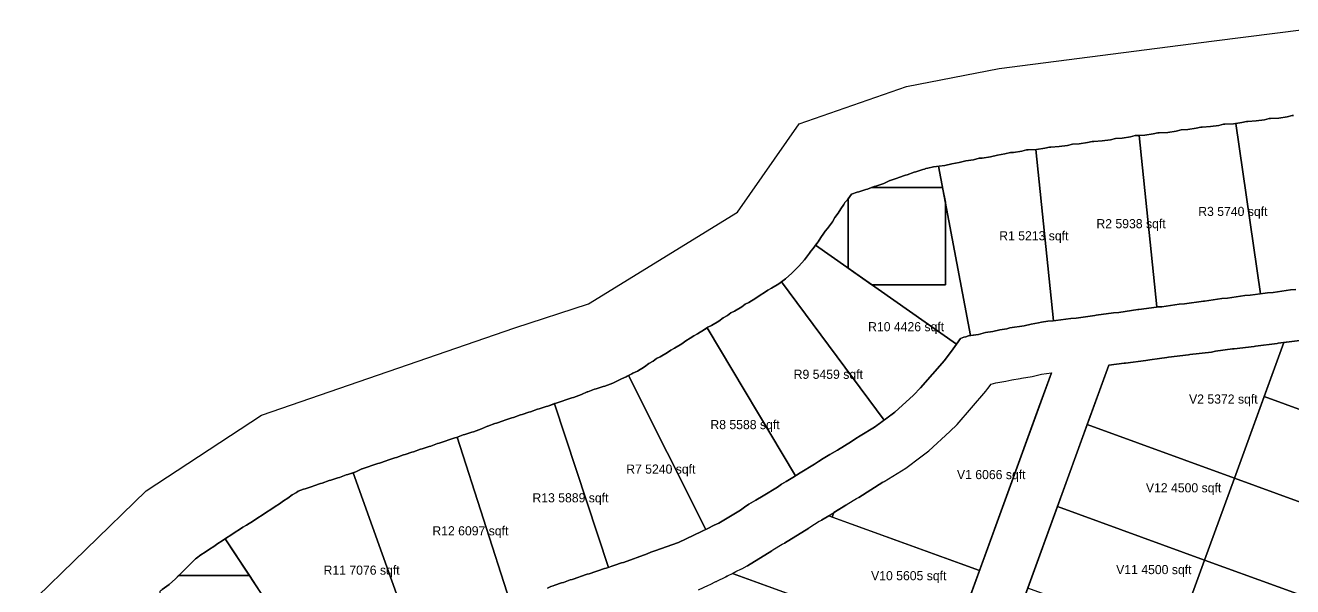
# Model space of a CAD drawing. Header units: metres. Extents: x 119 to 464, y -551 to -55.
# Drawn here: x 122.8 to 344.9, y -153.2 to -54.9 of the extents above; entities that cross this region are included whole.
import ezdxf

# ---------------------------------------------------------------- set-up
doc = ezdxf.new("R2010")
doc.units = ezdxf.units.M
for name, color, linetype in [('AMENITIES', 6, 'Continuous'), ('COLONY', 3, 'Continuous'), ('GARDENS', 82, 'Continuous'), ('PLOTS', 1, 'Continuous'), ('RIVER_PROMENADE', 62, 'Continuous'), ('ROADS', 8, 'Continuous'), ('TEXT', 7, 'Continuous')]:
    doc.layers.add(name, color=color, linetype=linetype)

msp = doc.modelspace()

# ---------------------------------------------------------------- linework, layer by layer
at = {"layer": 'AMENITIES'}
for points in [[(284.02, -100.37), (271.16, -100.37), (267, -97.44), (267, -85.32), (267.58, -84.52), (268.56, -84.17), (268.85, -84.1), (270.06, -83.67), (270.35, -83.6), (271.07, -83.34), (283.54, -83.34), (284.02, -85.93), (284.02, -100.37)], [(164.44, -167.31), (160.87, -169.3), (146.44, -169.3), (146.44, -154.03), (146.63, -153.84), (146.83, -153.72), (148.02, -152.85), (149.11, -151.86), (149.67, -151.3), (162.08, -151.3), (164.44, -154.87), (164.44, -167.31)]]:
    msp.add_lwpolyline(points, close=True, dxfattribs=at)
at = {"layer": 'COLONY'}
msp.add_lwpolyline([(122.83, -156.97), (143.97, -136.46), (164.23, -123.19), (208.6, -107.93), (221.48, -103.71), (247.6, -87.66), (258.4, -72.16), (277.21, -65.62), (293.47, -62.5), (331.12, -57.65), (352.37, -54.94)], dxfattribs=at)
at = {"layer": 'GARDENS'}
for points in [[(287.61, -109.48), (287.28, -109.56), (286.69, -109.77), (285.98, -110.78), (261.28, -93.43), (261.72, -92.83), (262.18, -92.07), (262.72, -91.33), (262.93, -90.98), (263.35, -90.52), (264.22, -89.33), (264.68, -88.57), (265.22, -87.83), (265.68, -87.07), (266.22, -86.33), (266.43, -85.98), (266.85, -85.52), (267, -85.32), (267, -97.44), (271.16, -100.37), (284.02, -100.37), (284.02, -85.93), (283.54, -83.34), (271.07, -83.34), (270.35, -83.6), (271.56, -83.17), (271.85, -83.1), (273.24, -82.61), (274.28, -82.12), (274.35, -82.1), (275.56, -81.67), (275.85, -81.6), (277.06, -81.17), (277.35, -81.1), (278.56, -80.67), (278.85, -80.6), (280.06, -80.17), (280.35, -80.1), (280.61, -80.01), (280.93, -79.96), (281.93, -79.71), (282.47, -79.68), (282.84, -79.62), (288.4, -109.27), (288.06, -109.32), (287.61, -109.48)], [(342.34, -110.6), (342.34, -110.6), (342.34, -110.6), (342.34, -110.6)], [(343.29, -110.49), (343.29, -110.49), (343.29, -110.49), (343.29, -110.49), (343.29, -110.49), (343.29, -110.49), (343.29, -110.49)], [(322.83, -113.1), (322.83, -113.1), (322.83, -113.1), (322.83, -113.1)], [(326.84, -112.6), (326.84, -112.6), (326.84, -112.6), (326.84, -112.6)], [(331.35, -111.99), (331.35, -111.99), (331.35, -111.99), (331.35, -111.99)], [(334.33, -111.6), (334.33, -111.6), (334.33, -111.6), (334.33, -111.6)], [(338.34, -111.1), (338.34, -111.1), (338.34, -111.1), (338.34, -111.1)], [(312.66, -114.45), (308.87, -124.86), (308.87, -124.86), (308.87, -124.86), (308.87, -124.86), (303.66, -139.18), (298.45, -153.51), (293.23, -167.83), (288.02, -182.15), (282.81, -196.47), (279.15, -206.53), (312.66, -114.45), (312.66, -114.45)], [(315.33, -114.1), (315.33, -114.1), (315.33, -114.1), (315.33, -114.1)], [(319.85, -113.49), (319.85, -113.49), (319.85, -113.49), (319.85, -113.49)], [(292.87, -117.55), (292.87, -117.55), (292.87, -117.55), (292.87, -117.55)], [(295.64, -117.01), (295.64, -117.01), (295.64, -117.01), (295.64, -117.01)], [(297.35, -116.71), (297.35, -116.71), (297.35, -116.71), (297.35, -116.71)], [(300.87, -116.05), (300.87, -116.05), (300.87, -116.05), (300.87, -116.05)], [(339.86, -119.92), (339.86, -119.92), (339.86, -119.92), (339.86, -119.92), (339.86, -119.92)], [(273.09, -134.96), (273.09, -134.96), (268.83, -137.6), (268.83, -137.6), (268.83, -137.6), (268.83, -137.6), (268.83, -137.6), (268.83, -137.6), (268.83, -137.6), (268.83, -137.6), (268.83, -137.6), (268.83, -137.6), (268.82, -137.6), (268.82, -137.6), (268.82, -137.6), (268.82, -137.6), (268.82, -137.6), (268.82, -137.6), (273.09, -134.96)], [(273.29, -134.81), (273.29, -134.81), (273.29, -134.81), (273.29, -134.81), (273.29, -134.81), (273.29, -134.81)], [(334.65, -134.25), (334.65, -134.25), (334.65, -134.24), (334.65, -134.25), (334.65, -134.25)], [(266.59, -138.96), (266.59, -138.96), (264.5, -140.26), (264.5, -140.26), (264.5, -140.26), (264.5, -140.26), (264.5, -140.26), (264.21, -141.04), (264.21, -141.04), (264.21, -141.04), (264.21, -141.04), (264.21, -141.04), (263.59, -140.82), (263.59, -140.82), (263.59, -140.82), (262.33, -141.6), (262.33, -141.6), (262.33, -141.6), (262.33, -141.6), (262.33, -141.6), (262.33, -141.6), (262.33, -141.6), (262.32, -141.6), (262.32, -141.6), (262.32, -141.6), (262.32, -141.6), (266.59, -138.96)], [(266.79, -138.81), (266.79, -138.81), (266.79, -138.81), (266.79, -138.81), (266.79, -138.81), (266.79, -138.81)], [(260.09, -142.96), (260.09, -142.96), (255.83, -145.6), (255.83, -145.6), (255.83, -145.6), (255.83, -145.6), (255.83, -145.6), (255.83, -145.6), (255.83, -145.6), (255.82, -145.6), (255.82, -145.6), (255.82, -145.6), (255.82, -145.6), (260.09, -142.96)], [(260.29, -142.81), (260.29, -142.81), (260.29, -142.81), (260.29, -142.81)], [(152.63, -148.34), (152.83, -148.22), (153.57, -147.68), (154.33, -147.22), (155.07, -146.68), (155.83, -146.22), (156.57, -145.68), (157.33, -145.22), (157.83, -144.86), (162.08, -151.3), (149.67, -151.3), (149.11, -151.86), (152.63, -148.34)], [(253.59, -146.96), (253.59, -146.96), (249.33, -149.6), (249.33, -149.6), (249.33, -149.6), (249.33, -149.6), (249.33, -149.6), (249.33, -149.6), (249.33, -149.6), (249.32, -149.6), (249.32, -149.6), (249.32, -149.6), (249.32, -149.6), (253.59, -146.96)], [(253.79, -146.81), (253.79, -146.81), (253.79, -146.81), (253.79, -146.81)], [(246.72, -150.9), (246.72, -150.9), (246.72, -150.9), (246.72, -150.9), (246.72, -150.9), (246.72, -150.9), (246.72, -150.9)], [(242.53, -152.95), (242.53, -152.95), (242.53, -152.95), (242.53, -152.95)], [(244, -152.25), (244, -152.25), (244, -152.25), (244, -152.25)], [(245.72, -151.41), (245.57, -151.51), (245.57, -151.51), (245.57, -151.51), (245.57, -151.51), (245.57, -151.51), (245.57, -151.51), (245.57, -151.51), (245.56, -151.51), (245.56, -151.51), (245.56, -151.51), (245.56, -151.51), (245.72, -151.41)], [(245.9, -151.31), (245.9, -151.31), (245.9, -151.31), (245.9, -151.31), (245.9, -151.31), (245.9, -151.31), (245.9, -151.31), (245.9, -151.31), (245.9, -151.31), (245.89, -151.31), (245.91, -151.3), (245.9, -151.31)]]:
    msp.add_lwpolyline(points, close=True, dxfattribs=at)
msp.add_lwpolyline([(284.77, -164.75), (289.99, -150.43), (289.99, -150.43), (289.99, -150.43), (289.99, -150.43), (289.99, -150.43), (289.99, -150.43), (289.99, -150.43), (289.99, -150.43), (300.41, -121.79), (300.41, -121.79), (300.41, -121.78), (300.41, -121.78), (302.6, -115.78), (302.6, -115.78), (263.2, -224.04)], dxfattribs=at)
at = {"layer": 'PLOTS'}
for points in [[(345.43, -101.21), (344.48, -101.26), (341.43, -101.71), (340.48, -101.76), (339.24, -101.94), (334.88, -72.12), (335.93, -71.96), (335.93, -71.96), (336.76, -71.75), (337, -71.75), (338.47, -71.68), (339.93, -71.46), (340.76, -71.25), (341, -71.25), (342.47, -71.18), (343.93, -70.96), (344.76, -70.75), (345, -70.75)], [(365.64, -129.31), (339.86, -119.92), (339.86, -119.92), (339.86, -119.92), (343.29, -110.49), (343.29, -110.49), (343.29, -110.49), (346.13, -110.15)], [(207.69, -155.77), (198.5, -127.05), (199.56, -126.67), (199.56, -126.67), (199.85, -126.6), (201.06, -126.17), (201.35, -126.1), (202.74, -125.61), (203.78, -125.12), (203.85, -125.1), (205.06, -124.67), (205.35, -124.6), (206.56, -124.17), (206.85, -124.1), (208.06, -123.67), (208.35, -123.6), (209.56, -123.17), (209.85, -123.1), (211.06, -122.67), (211.35, -122.6), (212.56, -122.17), (212.85, -122.1), (214.06, -121.67), (214.35, -121.6), (215.51, -121.19), (224.98, -149.85), (224.61, -149.98), (224.28, -150.06), (223.11, -150.48), (222.78, -150.56), (221.61, -150.98), (221.28, -151.06), (220.11, -151.48), (219.78, -151.56), (218.61, -151.98), (218.28, -152.06), (217.11, -152.48), (216.78, -152.56), (215.61, -152.98), (215.28, -153.06), (214.92, -153.19), (214.29, -153.49)], [(190.41, -161.66), (180.24, -133.29), (180.74, -133.11), (180.74, -133.11), (181.78, -132.62), (181.85, -132.6), (183.06, -132.17), (183.35, -132.1), (184.56, -131.67), (184.85, -131.6), (186.06, -131.17), (186.35, -131.1), (187.56, -130.67), (187.85, -130.6), (189.06, -130.17), (189.35, -130.1), (190.56, -129.67), (190.85, -129.6), (192.06, -129.17), (192.35, -129.1), (193.56, -128.67), (193.85, -128.6), (195.06, -128.17), (195.35, -128.1), (196.56, -127.67), (196.85, -127.6), (198.06, -127.17), (198.35, -127.1), (198.5, -127.05), (207.69, -155.77)], [(174.46, -170.05), (157.83, -144.86), (158.07, -144.68), (158.07, -144.68), (158.83, -144.22), (159.57, -143.68), (160.33, -143.22), (160.92, -142.79), (161.57, -142.48), (162.83, -141.72), (163.57, -141.18), (164.33, -140.72), (165.07, -140.18), (165.83, -139.72), (166.57, -139.18), (167.33, -138.72), (168.07, -138.18), (168.83, -137.72), (169.57, -137.18), (170.33, -136.72), (170.63, -136.5), (171.56, -136.17), (171.85, -136.1), (173.06, -135.67), (173.35, -135.6), (174.56, -135.17), (174.85, -135.1), (176.06, -134.67), (176.35, -134.6), (177.56, -134.17), (177.85, -134.1), (179.06, -133.67), (179.35, -133.6), (180.24, -133.29), (190.41, -161.66)], [(284.77, -164.75), (246.72, -150.9), (246.72, -150.9), (246.72, -150.9), (246.72, -150.9), (247.32, -150.6), (247.32, -150.6), (248.32, -150.1), (248.34, -150.09), (249.32, -149.6), (249.32, -149.6), (249.32, -149.6), (249.33, -149.6), (249.33, -149.6), (249.33, -149.6), (249.33, -149.6), (249.33, -149.6), (249.33, -149.6), (249.33, -149.6), (253.59, -146.96), (253.59, -146.96), (253.79, -146.81), (253.79, -146.81), (255.43, -145.79), (255.43, -145.79), (255.43, -145.79), (255.44, -145.79), (255.44, -145.79), (255.44, -145.79), (255.44, -145.79), (255.44, -145.79), (255.44, -145.79), (255.82, -145.6), (255.82, -145.6), (255.82, -145.6), (255.83, -145.6), (255.83, -145.6), (255.83, -145.6), (255.83, -145.6), (255.83, -145.6), (255.83, -145.6), (255.83, -145.6), (260.09, -142.96), (260.09, -142.96), (260.29, -142.81), (260.29, -142.81), (261.93, -141.79), (261.93, -141.79), (261.93, -141.79), (261.94, -141.79), (261.94, -141.79), (261.94, -141.79), (261.94, -141.79), (261.94, -141.79), (261.94, -141.79), (262.32, -141.6), (262.32, -141.6), (262.32, -141.6), (262.33, -141.6), (262.33, -141.6), (262.33, -141.6), (262.33, -141.6), (262.33, -141.6), (262.33, -141.6), (262.33, -141.6), (263.59, -140.82), (263.59, -140.82), (263.59, -140.82), (289.99, -150.43), (289.99, -150.43), (289.99, -150.43), (284.77, -164.75)], [(240.77, -153.79), (242.53, -152.95), (242.53, -152.95), (242.82, -152.84), (242.82, -152.84), (243.82, -152.34), (243.9, -152.3), (244, -152.25), (244, -152.25), (245.56, -151.51), (245.56, -151.51), (245.56, -151.51), (245.57, -151.51), (245.57, -151.51), (245.57, -151.51), (245.57, -151.51), (245.57, -151.51), (245.57, -151.51), (245.57, -151.51), (245.88, -151.31), (245.88, -151.31), (245.88, -151.31), (245.89, -151.31), (245.9, -151.31), (245.9, -151.31), (245.9, -151.31), (245.9, -151.31), (245.9, -151.31), (245.9, -151.31), (245.9, -151.31), (245.9, -151.31), (245.9, -151.31), (245.91, -151.3), (245.93, -151.28), (245.93, -151.28), (245.93, -151.28), (245.94, -151.28), (245.94, -151.28), (245.94, -151.28), (245.94, -151.28), (245.94, -151.28), (245.94, -151.28), (246.72, -150.9), (246.72, -150.9), (246.72, -150.9), (259, -155.37)]]:
    msp.add_lwpolyline(points, dxfattribs=at)
for points in [[(318.97, -74.18), (320.43, -73.96), (321.26, -73.75), (321.5, -73.75), (322.97, -73.68), (324.43, -73.46), (325.32, -73.23), (326.47, -73.18), (327.93, -72.96), (328.76, -72.75), (329, -72.75), (330.47, -72.68), (331.93, -72.46), (332.76, -72.25), (333, -72.25), (334.47, -72.18), (334.88, -72.12), (339.24, -101.94), (337.43, -102.21), (336.48, -102.26), (333.43, -102.71), (332.48, -102.76), (329.43, -103.21), (329.23, -103.22), (325.93, -103.71), (324.98, -103.76), (321.93, -104.21), (321.09, -104.25), (317.98, -74.23), (318.97, -74.18)], [(299.97, -76.68), (301.43, -76.46), (302.26, -76.25), (302.5, -76.25), (303.97, -76.18), (305.43, -75.96), (306.32, -75.73), (307.47, -75.68), (308.93, -75.46), (309.76, -75.25), (310, -75.25), (311.47, -75.18), (312.93, -74.96), (313.82, -74.73), (314.97, -74.68), (316.43, -74.46), (317.26, -74.25), (317.5, -74.25), (317.98, -74.23), (321.09, -104.25), (320.98, -104.26), (317.93, -104.71), (317.73, -104.72), (314.43, -105.21), (313.48, -105.26), (310.43, -105.71), (310.23, -105.72), (306.93, -106.21), (305.98, -106.26), (302.98, -106.7), (299.87, -76.68), (299.97, -76.68)], [(282.84, -79.62), (283.93, -79.46), (285.13, -79.16), (286.43, -78.96), (287.63, -78.66), (288.93, -78.46), (289.93, -78.21), (290.47, -78.18), (291.93, -77.96), (293.13, -77.66), (294.43, -77.46), (295.43, -77.21), (295.97, -77.18), (297.43, -76.96), (298.26, -76.75), (298.5, -76.75), (299.87, -76.68), (302.98, -106.7), (302.93, -106.71), (301.98, -106.76), (300.84, -106.93), (300.31, -107.06), (299.07, -107.24), (297.81, -107.56), (295.34, -107.93), (294.81, -108.06), (293.57, -108.24), (292.31, -108.56), (291.07, -108.74), (289.81, -109.06), (288.4, -109.27), (282.84, -79.62)], [(256.02, -99.35), (257.11, -98.36), (258.36, -97.11), (259.35, -96.02), (260.22, -94.83), (260.43, -94.48), (260.85, -94.02), (261.28, -93.43), (285.98, -110.78), (285.39, -111.61), (283.89, -113.61), (279.69, -118.44), (278.44, -119.69), (275.16, -122.67), (273.29, -124.06), (255.29, -99.88), (256.02, -99.35)], [(242.42, -107.79), (243.07, -107.48), (244.33, -106.72), (245.07, -106.18), (245.83, -105.72), (246.42, -105.29), (247.07, -104.98), (248.33, -104.22), (248.92, -103.79), (249.57, -103.48), (250.83, -102.72), (251.57, -102.18), (252.33, -101.72), (252.92, -101.29), (253.57, -100.98), (254.83, -100.22), (255.29, -99.88), (273.29, -124.06), (271.6, -125.31), (269.1, -126.81), (268.31, -127.29), (267.6, -127.81), (265.1, -129.31), (263.8, -130.09), (262.6, -130.81), (261.81, -131.29), (261.1, -131.81), (258.6, -133.31), (257.77, -133.81), (242.27, -107.9), (242.42, -107.79)], [(229.07, -115.98), (229.27, -115.86), (230.07, -115.48), (231.33, -114.72), (232.07, -114.18), (232.83, -113.72), (233.42, -113.29), (234.07, -112.98), (235.33, -112.22), (235.92, -111.79), (236.57, -111.48), (237.83, -110.72), (238.57, -110.18), (239.33, -109.72), (239.92, -109.29), (240.57, -108.98), (241.83, -108.22), (242.27, -107.9), (257.77, -133.81), (257.3, -134.09), (256.1, -134.81), (255.31, -135.29), (254.6, -135.81), (252.1, -137.31), (250.8, -138.09), (249.6, -138.81), (248.81, -139.29), (248.1, -139.81), (244.3, -142.09), (243.51, -142.47), (243.3, -142.59), (242.51, -142.97), (242.3, -143.09), (242.06, -143.2), (228.51, -116.25), (229.07, -115.98)], [(334.65, -134.25), (334.65, -134.25), (308.87, -124.86), (308.87, -124.86), (308.87, -124.86), (312.66, -114.45), (312.66, -114.45), (312.66, -114.45), (315.33, -114.1), (315.33, -114.1), (315.59, -114.07), (315.59, -114.07), (319.13, -113.65), (319.13, -113.65), (319.85, -113.49), (319.85, -113.49), (321.56, -113.27), (322.83, -113.1), (322.83, -113.1), (323.09, -113.07), (323.09, -113.07), (326.63, -112.65), (326.63, -112.65), (326.84, -112.6), (326.84, -112.6), (330.63, -112.15), (330.63, -112.15), (331.35, -111.99), (331.35, -111.99), (334.33, -111.6), (334.33, -111.6), (334.59, -111.57), (334.59, -111.57), (338.13, -111.15), (338.13, -111.15), (338.34, -111.1), (338.34, -111.1), (342.13, -110.65), (342.13, -110.65), (342.34, -110.6), (342.34, -110.6), (343.29, -110.49), (343.29, -110.49), (343.29, -110.49), (334.65, -134.24), (334.65, -134.25)], [(215.56, -121.17), (215.85, -121.1), (217.06, -120.67), (217.35, -120.6), (218.56, -120.17), (218.85, -120.1), (220.24, -119.61), (221.28, -119.12), (221.35, -119.1), (222.56, -118.67), (222.85, -118.6), (224.06, -118.17), (224.35, -118.1), (225.74, -117.61), (227.07, -116.98), (227.27, -116.86), (228.07, -116.48), (228.27, -116.36), (228.51, -116.25), (242.06, -143.2), (241.51, -143.47), (241.3, -143.59), (237.29, -145.49), (233.11, -146.98), (232.78, -147.06), (232.42, -147.19), (231.79, -147.49), (227.61, -148.98), (227.28, -149.06), (226.11, -149.48), (225.78, -149.56), (224.98, -149.85), (215.51, -121.19), (215.56, -121.17)], [(289.99, -150.43), (289.99, -150.43), (264.21, -141.04), (264.21, -141.04), (264.21, -141.04), (264.21, -141.04), (264.21, -141.04), (264.5, -140.26), (264.5, -140.26), (264.5, -140.26), (264.5, -140.26), (264.5, -140.26), (266.59, -138.96), (266.59, -138.96), (266.59, -138.96), (266.59, -138.96), (266.79, -138.81), (266.79, -138.81), (266.79, -138.81), (266.79, -138.81), (268.43, -137.79), (268.43, -137.79), (268.43, -137.79), (268.43, -137.79), (268.43, -137.79), (268.44, -137.79), (268.44, -137.79), (268.44, -137.79), (268.44, -137.79), (268.44, -137.79), (268.44, -137.79), (268.44, -137.79), (268.44, -137.79), (268.44, -137.79), (268.82, -137.6), (268.82, -137.6), (268.82, -137.6), (268.82, -137.6), (268.82, -137.6), (268.83, -137.6), (268.83, -137.6), (268.83, -137.6), (268.83, -137.6), (268.83, -137.6), (268.83, -137.6), (268.83, -137.6), (268.83, -137.6), (268.83, -137.6), (268.83, -137.6), (273.09, -134.96), (273.09, -134.96), (273.09, -134.96), (273.09, -134.96), (273.29, -134.81), (273.29, -134.81), (273.29, -134.81), (273.29, -134.81), (277.09, -132.46), (277.09, -132.46), (277.09, -132.46), (277.09, -132.46), (279.73, -130.47), (281.1, -129.44), (281.1, -129.44), (281.1, -129.44), (281.1, -129.44), (284.81, -126.06), (284.81, -126.06), (284.81, -126.06), (284.81, -126.06), (286.06, -124.81), (286.06, -124.81), (286.06, -124.81), (286.06, -124.81), (291.09, -119.01), (291.09, -119.01), (291.09, -119.01), (291.09, -119.01), (291.45, -118.52), (291.45, -118.52), (291.45, -118.52), (292.02, -117.76), (292.02, -117.76), (292.02, -117.76), (292.03, -117.76), (292.03, -117.76), (292.03, -117.76), (292.87, -117.55), (292.87, -117.55), (294.64, -117.27), (294.64, -117.27), (295.64, -117.01), (295.64, -117.01), (297.14, -116.77), (297.14, -116.77), (297.35, -116.71), (297.35, -116.71), (299.23, -116.45), (299.23, -116.45), (300.87, -116.05), (300.87, -116.05), (302.6, -115.78), (302.6, -115.78), (302.6, -115.78), (300.41, -121.78), (300.41, -121.78), (300.41, -121.79), (300.41, -121.79), (289.99, -150.43), (289.99, -150.43), (289.99, -150.43), (289.99, -150.43)], [(334.65, -134.25), (339.86, -119.92), (365.64, -129.31), (360.42, -143.63), (334.65, -134.25)], [(303.66, -139.18), (308.87, -124.86), (334.65, -134.25), (329.43, -148.57), (303.66, -139.18)], [(329.43, -148.57), (334.65, -134.25), (360.42, -143.63), (355.21, -157.95), (329.43, -148.57)], [(298.45, -153.51), (303.66, -139.18), (329.43, -148.57), (324.22, -162.89), (298.45, -153.51)], [(324.22, -162.89), (329.43, -148.57), (355.21, -157.95), (350, -172.27), (324.22, -162.89)]]:
    msp.add_lwpolyline(points, close=True, dxfattribs=at)
at = {"layer": 'RIVER_PROMENADE'}
for points in [[(122.83, -156.97), (143.97, -136.46), (164.23, -123.19), (208.6, -107.93), (221.48, -103.71), (247.6, -87.66), (258.4, -72.16), (277.21, -65.62), (293.47, -62.5), (331.12, -57.65), (352.37, -54.94)], [(345, -70.75), (344.76, -70.75), (343.93, -70.96), (342.47, -71.18), (341, -71.25), (340.76, -71.25), (339.93, -71.46), (338.47, -71.68), (337, -71.75), (336.76, -71.75), (335.93, -71.96), (334.47, -72.18), (333, -72.25), (332.76, -72.25), (331.93, -72.46), (330.47, -72.68), (329, -72.75), (328.76, -72.75), (327.93, -72.96), (326.47, -73.18), (325.32, -73.23), (324.43, -73.46), (322.97, -73.68), (321.5, -73.75), (321.26, -73.75), (320.43, -73.96), (318.97, -74.18), (317.5, -74.25), (317.26, -74.25), (316.43, -74.46), (314.97, -74.68), (313.82, -74.73), (312.93, -74.96), (311.47, -75.18), (310, -75.25), (309.76, -75.25), (308.93, -75.46), (307.47, -75.68), (306.32, -75.73), (305.43, -75.96), (303.97, -76.18), (302.5, -76.25), (302.26, -76.25), (301.43, -76.46), (299.97, -76.68), (298.5, -76.75), (298.26, -76.75), (297.43, -76.96), (295.97, -77.18), (295.43, -77.21), (294.43, -77.46), (293.13, -77.66), (291.93, -77.96), (290.47, -78.18), (289.93, -78.21), (288.93, -78.46), (287.63, -78.66), (286.43, -78.96), (285.13, -79.16), (283.93, -79.46), (282.47, -79.68), (281.93, -79.71), (280.93, -79.96), (280.61, -80.01), (280.35, -80.1), (280.06, -80.17), (278.85, -80.6), (278.56, -80.67), (277.35, -81.1), (277.06, -81.17), (275.85, -81.6), (275.56, -81.67), (274.35, -82.1), (274.28, -82.12), (273.24, -82.61), (271.85, -83.1), (271.56, -83.17), (270.35, -83.6), (270.06, -83.67), (268.85, -84.1), (268.56, -84.17), (267.58, -84.52), (266.85, -85.52), (266.43, -85.98), (266.22, -86.33), (265.68, -87.07), (265.22, -87.83), (264.68, -88.57), (264.22, -89.33), (263.35, -90.52), (262.93, -90.98), (262.72, -91.33), (262.18, -92.07), (261.72, -92.83), (260.85, -94.02), (260.43, -94.48), (260.22, -94.83), (259.35, -96.02), (258.36, -97.11), (257.11, -98.36), (256.02, -99.35), (254.83, -100.22), (253.57, -100.98), (252.92, -101.29), (252.33, -101.72), (251.57, -102.18), (250.83, -102.72), (249.57, -103.48), (248.92, -103.79), (248.33, -104.22), (247.07, -104.98), (246.42, -105.29), (245.83, -105.72), (245.07, -106.18), (244.33, -106.72), (243.07, -107.48), (242.42, -107.79), (241.83, -108.22), (240.57, -108.98), (239.92, -109.29), (239.33, -109.72), (238.57, -110.18), (237.83, -110.72), (236.57, -111.48), (235.92, -111.79), (235.33, -112.22), (234.07, -112.98), (233.42, -113.29), (232.83, -113.72), (232.07, -114.18), (231.33, -114.72), (230.07, -115.48), (229.27, -115.86), (229.07, -115.98), (228.27, -116.36), (228.07, -116.48), (227.27, -116.86), (227.07, -116.98), (225.74, -117.61), (224.35, -118.1), (224.06, -118.17), (222.85, -118.6), (222.56, -118.67), (221.35, -119.1), (221.28, -119.12), (220.24, -119.61), (218.85, -120.1), (218.56, -120.17), (217.35, -120.6), (217.06, -120.67), (215.85, -121.1), (215.56, -121.17), (214.35, -121.6), (214.06, -121.67), (212.85, -122.1), (212.56, -122.17), (211.35, -122.6), (211.06, -122.67), (209.85, -123.1), (209.56, -123.17), (208.35, -123.6), (208.06, -123.67), (206.85, -124.1), (206.56, -124.17), (205.35, -124.6), (205.06, -124.67), (203.85, -125.1), (203.78, -125.12), (202.74, -125.61), (201.35, -126.1), (201.06, -126.17), (199.85, -126.6), (199.56, -126.67), (198.35, -127.1), (198.06, -127.17), (196.85, -127.6), (196.56, -127.67), (195.35, -128.1), (195.06, -128.17), (193.85, -128.6), (193.56, -128.67), (192.35, -129.1), (192.06, -129.17), (190.85, -129.6), (190.56, -129.67), (189.35, -130.1), (189.06, -130.17), (187.85, -130.6), (187.56, -130.67), (186.35, -131.1), (186.06, -131.17), (184.85, -131.6), (184.56, -131.67), (183.35, -132.1), (183.06, -132.17), (181.85, -132.6), (181.78, -132.62), (180.74, -133.11), (179.35, -133.6), (179.06, -133.67), (177.85, -134.1), (177.56, -134.17), (176.35, -134.6), (176.06, -134.67), (174.85, -135.1), (174.56, -135.17), (173.35, -135.6), (173.06, -135.67), (171.85, -136.1), (171.56, -136.17), (170.63, -136.5), (170.33, -136.72), (169.57, -137.18), (168.83, -137.72), (168.07, -138.18), (167.33, -138.72), (166.57, -139.18), (165.83, -139.72), (165.07, -140.18), (164.33, -140.72), (163.57, -141.18), (162.83, -141.72), (161.57, -142.48), (160.92, -142.79), (160.33, -143.22), (159.57, -143.68), (158.83, -144.22), (158.07, -144.68), (157.33, -145.22), (156.57, -145.68), (155.83, -146.22), (155.07, -146.68), (154.33, -147.22), (153.57, -147.68), (152.83, -148.22), (152.63, -148.34), (149.11, -151.86), (148.02, -152.85), (146.83, -153.72)]]:
    msp.add_lwpolyline(points, dxfattribs=at)
at = {"layer": 'ROADS'}
for points in [[(214.29, -153.49), (214.92, -153.19), (215.28, -153.06), (215.61, -152.98), (216.78, -152.56), (217.11, -152.48), (218.28, -152.06), (218.61, -151.98), (219.78, -151.56), (220.11, -151.48), (221.28, -151.06), (221.61, -150.98), (222.78, -150.56), (223.11, -150.48), (224.28, -150.06), (224.61, -149.98), (225.78, -149.56), (226.11, -149.48), (227.28, -149.06), (227.61, -148.98), (231.79, -147.49), (232.42, -147.19), (232.78, -147.06), (233.11, -146.98), (237.29, -145.49), (241.3, -143.59), (241.51, -143.47), (242.3, -143.09), (242.51, -142.97), (243.3, -142.59), (243.51, -142.47), (244.3, -142.09), (248.1, -139.81), (248.81, -139.29), (249.6, -138.81), (250.8, -138.09), (252.1, -137.31), (254.6, -135.81), (255.31, -135.29), (256.1, -134.81), (257.3, -134.09), (258.6, -133.31), (261.1, -131.81), (261.81, -131.29), (262.6, -130.81), (263.8, -130.09), (265.1, -129.31), (267.6, -127.81), (268.31, -127.29), (269.1, -126.81), (271.6, -125.31), (275.16, -122.67), (278.44, -119.69), (279.69, -118.44), (283.89, -113.61), (285.39, -111.61), (286.69, -109.77), (287.28, -109.56), (287.61, -109.48), (288.06, -109.32), (289.81, -109.06), (291.07, -108.74), (292.31, -108.56), (293.57, -108.24), (294.81, -108.06), (295.34, -107.93), (297.81, -107.56), (299.07, -107.24), (300.31, -107.06), (300.84, -106.93), (301.98, -106.76), (302.93, -106.71), (305.98, -106.26), (306.93, -106.21), (310.23, -105.72), (310.43, -105.71), (313.48, -105.26), (314.43, -105.21), (317.73, -104.72), (317.93, -104.71), (320.98, -104.26), (321.93, -104.21), (324.98, -103.76), (325.93, -103.71), (329.23, -103.22), (329.43, -103.21), (332.48, -102.76), (333.43, -102.71), (336.48, -102.26), (337.43, -102.21), (340.48, -101.76), (341.43, -101.71), (344.48, -101.26), (345.43, -101.21)], [(346.13, -110.15), (342.34, -110.6), (342.13, -110.65), (338.34, -111.1), (338.13, -111.15), (334.59, -111.57), (334.33, -111.6), (331.35, -111.99), (330.63, -112.15), (326.84, -112.6), (326.63, -112.65), (323.09, -113.07), (322.83, -113.1), (319.85, -113.49), (319.13, -113.65), (315.59, -114.07), (315.33, -114.1), (312.66, -114.45), (269.58, -232.82)]]:
    msp.add_lwpolyline(points, dxfattribs=at)

# ---------------------------------------------------------------- texts
at = {"layer": 'TEXT'}
for s, p in [('R2 5938 sqft', (310.48, -90.47)), ('R3 5740 sqft', (328.32, -88.32)), ('R1 5213 sqft', (293.45, -92.59)), ('R10 4426 sqft', (270.48, -108.51)), ('R9 5459 sqft', (257.44, -116.84)), ('V2 5372 sqft', (326.71, -121.18)), ('R8 5588 sqft', (242.85, -125.65)), ('R7 5240 sqft', (228.1, -133.44)), ('V1 6066 sqft', (286.05, -134.4)), ('V12 4500 sqft', (319.15, -136.72)), ('R13 5889 sqft', (211.67, -138.47)), ('R12 6097 sqft', (194.14, -144.25)), ('R11 7076 sqft', (175.08, -151.14)), ('V10 5605 sqft', (271, -152.11)), ('V11 4500 sqft', (313.94, -151.04))]:
    msp.add_text(s, height=1.6, dxfattribs=at).set_placement(p)

doc.saveas('drawing.dxf')
